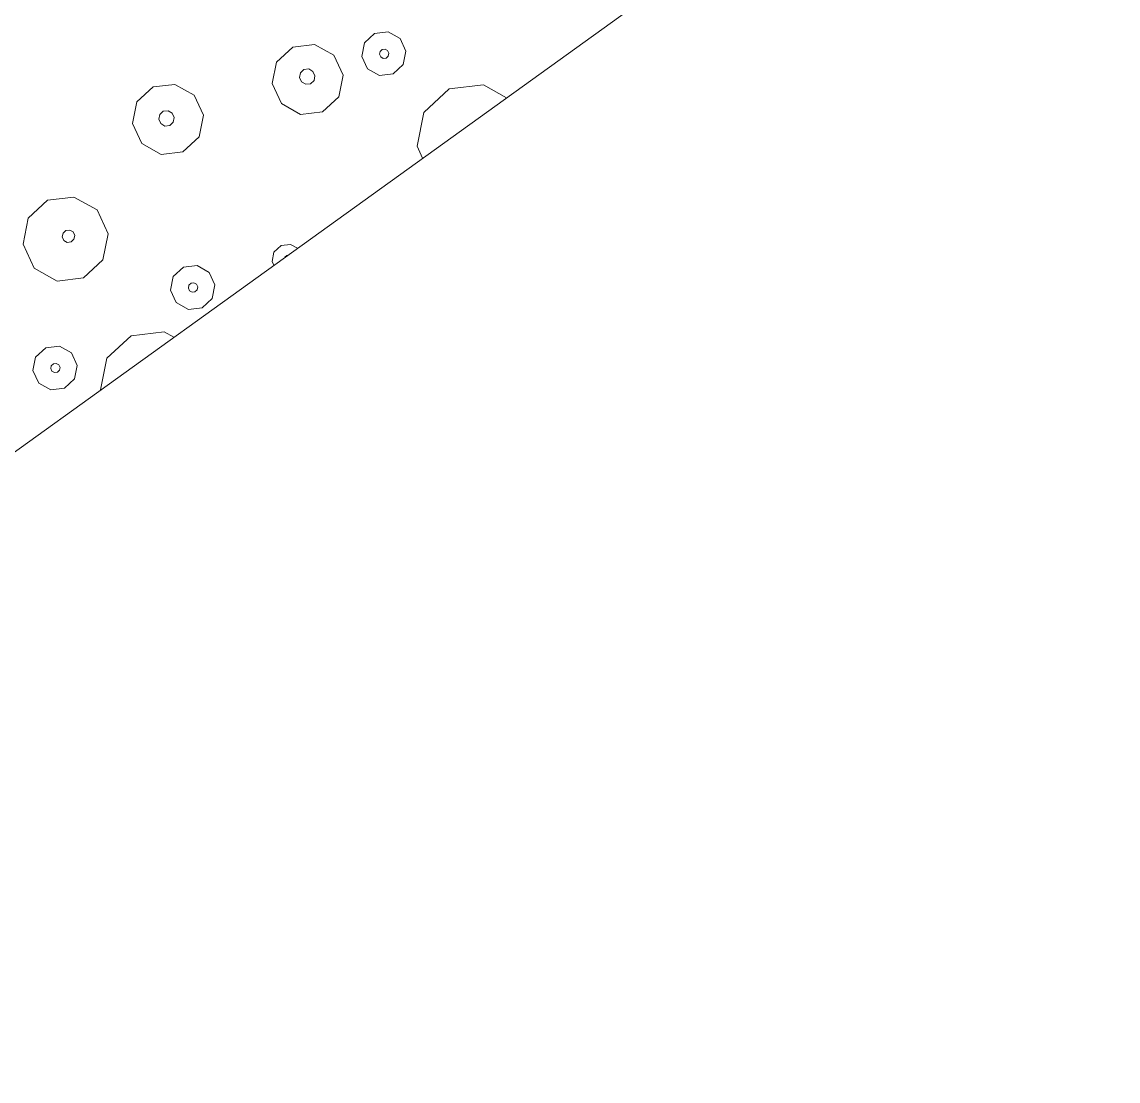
# Model space of a CAD drawing. Header units: metres. Extents: x -2858 to 512, y -1995 to 1252.
# Drawn here: x -944.985 to -941.054, y -918.961 to -915.161 of the extents above; entities that cross this region are included whole.
import ezdxf

# ---------------------------------------------------------------- set-up
doc = ezdxf.new("R2010")
doc.units = ezdxf.units.M
doc.layers.add('Calque commun', color=7, linetype='Continuous')

# ---------------------------------------------------------------- blocks, each defined once
blk = doc.blocks.new('pattern')
at = {"layer": 'Calque commun', "color": 54, "linetype": 'Continuous', "lineweight": 9}
for p, q in [((103.3944, 107.4907), (103.3738, 107.5832)), ((103.4871, 107.4089), (103.3944, 107.4907)), ((103.7355, 107.5036), (103.7165, 107.46)), ((103.7165, 107.46), (103.6101, 107.3972)), ((103.6101, 107.3972), (103.4871, 107.4089)), ((104.2814, 107.3573), (104.2753, 107.3848)), ((104.3073, 107.3344), (104.2814, 107.3573)), ((104.3196, 107.3737), (104.3175, 107.3755)), ((104.3299, 107.3727), (104.3196, 107.3737)), ((104.33, 107.3728), (104.3299, 107.3727)), ((104.3775, 107.3623), (104.3716, 107.3487)), ((104.3418, 107.3311), (104.3073, 107.3344)), ((104.3716, 107.3487), (104.3418, 107.3311)), ((104.571, 107.2518), (104.6135, 107.277)), ((104.6135, 107.277), (104.6628, 107.2723)), ((104.6628, 107.2723), (104.6998, 107.2396)), ((104.5513, 107.2065), (104.571, 107.2518)), ((104.6998, 107.2396), (104.7106, 107.1913)), ((104.818, 107.2282), (104.8093, 107.2673)), ((103.4694, 107.1578), (103.4891, 107.2032)), ((103.4891, 107.2032), (103.5317, 107.2283)), ((103.5317, 107.2283), (103.5809, 107.2236)), ((103.5809, 107.2236), (103.6179, 107.1909)), ((104.562, 107.1582), (104.5513, 107.2065)), ((104.6135, 107.2013), (104.6176, 107.2109)), ((104.6158, 107.1912), (104.6135, 107.2013)), ((104.6176, 107.2109), (104.6266, 107.2161)), ((104.6266, 107.2161), (104.6369, 107.2152)), ((104.6369, 107.2152), (104.6447, 107.2083)), ((104.6469, 107.1982), (104.6428, 107.1886)), ((104.6447, 107.2083), (104.6469, 107.1982)), ((104.907, 107.1497), (104.818, 107.2282)), ((105.1255, 107.1977), (105.0251, 107.1384)), ((103.4802, 107.1096), (103.4694, 107.1578)), ((103.5316, 107.1527), (103.5357, 107.1622)), ((103.5357, 107.1622), (103.5447, 107.1675)), ((103.5447, 107.1675), (103.555, 107.1665)), ((103.555, 107.1665), (103.5628, 107.1596)), ((103.5628, 107.1596), (103.5651, 107.1495)), ((103.6179, 107.1909), (103.6287, 107.1426)), ((104.5991, 107.1255), (104.562, 107.1582)), ((104.6235, 107.1843), (104.6158, 107.1912)), ((104.6339, 107.1834), (104.6235, 107.1843)), ((104.6428, 107.1886), (104.6339, 107.1834)), ((104.7106, 107.1913), (104.6909, 107.1459)), ((103.5339, 107.1426), (103.5316, 107.1527)), ((103.5416, 107.1357), (103.5339, 107.1426)), ((103.552, 107.1347), (103.5416, 107.1357)), ((103.5609, 107.14), (103.552, 107.1347)), ((103.5651, 107.1495), (103.5609, 107.14)), ((103.6287, 107.1426), (103.609, 107.0973)), ((103.7041, 107.0928), (103.7723, 107.133)), ((103.7723, 107.133), (103.851, 107.1255)), ((103.851, 107.1255), (103.9103, 107.0732)), ((104.6483, 107.1208), (104.5991, 107.1255)), ((104.6909, 107.1459), (104.6483, 107.1208)), ((105.0251, 107.1384), (104.907, 107.1497)), ((103.5172, 107.0768), (103.4802, 107.1096)), ((103.5665, 107.0721), (103.5172, 107.0768)), ((103.609, 107.0973), (103.5665, 107.0721)), ((103.6727, 107.0202), (103.7041, 107.0928)), ((105.0956, 107.0315), (105.1153, 107.0769)), ((105.1153, 107.0769), (105.1579, 107.102)), ((105.1579, 107.102), (105.2071, 107.0973)), ((105.2071, 107.0973), (105.2441, 107.0646)), ((103.9103, 107.0732), (103.9275, 106.996)), ((105.1578, 107.0264), (105.1619, 107.0359)), ((105.1619, 107.0359), (105.1709, 107.0412)), ((105.1709, 107.0412), (105.1812, 107.0402)), ((105.1812, 107.0402), (105.189, 107.0333)), ((105.2441, 107.0646), (105.2549, 107.0163)), ((103.6899, 106.943), (103.6727, 107.0202)), ((103.7657, 107.0029), (103.7725, 107.0188)), ((103.7694, 106.986), (103.7657, 107.0029)), ((103.7725, 107.0188), (103.7874, 107.0275)), ((103.7874, 107.0275), (103.8047, 107.0259)), ((103.8047, 107.0259), (103.8176, 107.0145)), ((103.8214, 106.9976), (103.8145, 106.9817)), ((103.8176, 107.0145), (103.8214, 106.9976)), ((103.9275, 106.996), (103.896, 106.9234)), ((105.1064, 106.9832), (105.0956, 107.0315)), ((105.1601, 107.0162), (105.1578, 107.0264)), ((105.1678, 107.0094), (105.1601, 107.0162)), ((105.1782, 107.0084), (105.1678, 107.0094)), ((105.1871, 107.0137), (105.1782, 107.0084)), ((105.1913, 107.0232), (105.1871, 107.0137)), ((105.189, 107.0333), (105.1913, 107.0232)), ((105.2549, 107.0163), (105.2352, 106.971)), ((103.7824, 106.9745), (103.7694, 106.986)), ((103.7996, 106.9729), (103.7824, 106.9745)), ((103.8145, 106.9817), (103.7996, 106.9729)), ((105.1434, 106.9505), (105.1064, 106.9832)), ((105.2352, 106.971), (105.1926, 106.9458)), ((103.7492, 106.8907), (103.6899, 106.943)), ((103.896, 106.9234), (103.8279, 106.8832)), ((105.1926, 106.9458), (105.1434, 106.9505)), ((103.8279, 106.8832), (103.7492, 106.8907)), ((104.6903, 106.8449), (104.7721, 106.8931)), ((104.7721, 106.8931), (104.8666, 106.8841)), ((104.8666, 106.8841), (104.9378, 106.8213)), ((104.1447, 106.8153), (104.2128, 106.8555)), ((104.2128, 106.8555), (104.2916, 106.848)), ((104.2916, 106.848), (104.3509, 106.7956)), ((104.6526, 106.7578), (104.6903, 106.8449)), ((104.1132, 106.7427), (104.1447, 106.8153)), ((104.9378, 106.8213), (104.9584, 106.7286)), ((104.3509, 106.7956), (104.3681, 106.7184)), ((104.7743, 106.7591), (104.7862, 106.7662)), ((104.7862, 106.7662), (104.8, 106.7648)), ((104.8, 106.7648), (104.8104, 106.7557)), ((104.1304, 106.6655), (104.1132, 106.7427)), ((104.2137, 106.7268), (104.2206, 106.7427)), ((104.2174, 106.7099), (104.2137, 106.7268)), ((104.2206, 106.7427), (104.2355, 106.7515)), ((104.2355, 106.7515), (104.2527, 106.7499)), ((104.2527, 106.7499), (104.2657, 106.7384)), ((104.2694, 106.7215), (104.2625, 106.7056)), ((104.2657, 106.7384), (104.2694, 106.7215)), ((104.6732, 106.6651), (104.6526, 106.7578)), ((104.7688, 106.7464), (104.7743, 106.7591)), ((104.7718, 106.7329), (104.7688, 106.7464)), ((104.7822, 106.7237), (104.7718, 106.7329)), ((104.796, 106.7224), (104.7822, 106.7237)), ((104.8079, 106.7295), (104.796, 106.7224)), ((104.8134, 106.7422), (104.8079, 106.7295)), ((104.8104, 106.7557), (104.8134, 106.7422)), ((104.9584, 106.7286), (104.9206, 106.6415)), ((104.2304, 106.6985), (104.2174, 106.7099)), ((104.2476, 106.6968), (104.2304, 106.6985)), ((104.2625, 106.7056), (104.2476, 106.6968)), ((104.3681, 106.7184), (104.3366, 106.6458)), ((104.1897, 106.6131), (104.1304, 106.6655)), ((104.3366, 106.6458), (104.2685, 106.6056)), ((104.7444, 106.6023), (104.6732, 106.6651)), ((104.2685, 106.6056), (104.1897, 106.6131)), ((104.9206, 106.6415), (104.8389, 106.5933)), ((104.8389, 106.5933), (104.7444, 106.6023))]:
    blk.add_line(p, q, dxfattribs=at)
at = {"layer": 'Calque commun', "color": 7, "linetype": 'Continuous', "lineweight": 9}
mesh = blk.add_polyface(dxfattribs=at)
corners = [(70.8497, 113.5412), (53.8349, 19.1692), (74.7282, 106.3237), (76.0435, 113.5984), (74.769, 106.1763), (58.8077, 18.2701), (114.1703, 105.207), (114.1703, 98.5387)]
mesh.append_faces([[corners[k] for k in face] for face in [(3, 4, 6)]], dxfattribs={"vtx0": -1, "vtx1": -1, "color": 7})
mesh.append_faces([[corners[k] for k in face] for face in [(3, 2, 4)]], dxfattribs={"vtx0": -1, "vtx2": -1, "color": 7})
mesh.append_faces([[corners[k] for k in face] for face in [(5, 2, 1)]], dxfattribs={"vtx1": -1, "color": 7})
mesh.append_faces([[corners[k] for k in face] for face in [(0, 1, 2), (3, 0, 2)]], dxfattribs={"vtx1": -1, "vtx2": -1, "color": 7})
mesh.append_faces([[corners[k] for k in face] for face in [(4, 7, 6)]], dxfattribs={"vtx2": -1, "color": 7})

msp = doc.modelspace()

# ---------------------------------------------------------------- block references
at = {"layer": 'Calque commun', "color": 0, "linetype": 'ByBlock', "lineweight": -2, "rotation": 228.1617603435354}
msp.add_blockref('pattern', (-954.4467, -766.6559), dxfattribs=at)

doc.saveas('drawing.dxf')
